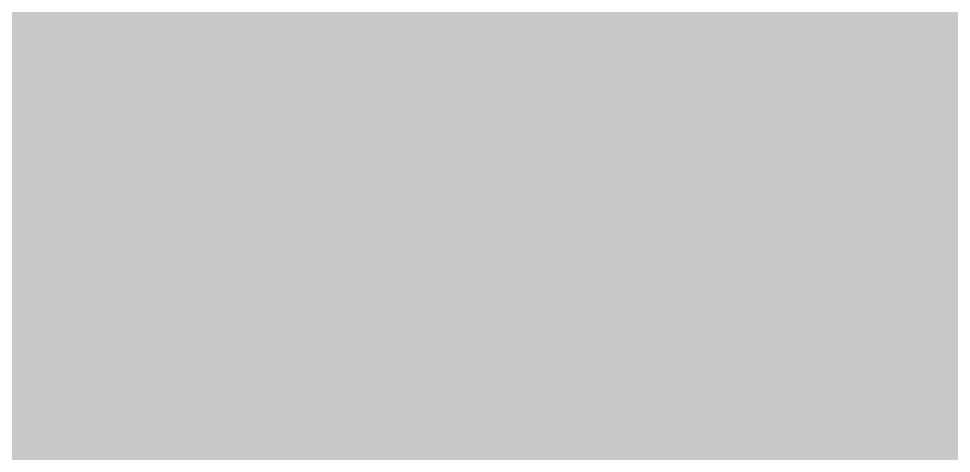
# Model space of a CAD drawing. Header units: millimetres. Extents: x -361 to 301, y -13 to 287.
# Drawn here: x -207.53 to -199.05, y 49.8 to 53.74 of the extents above; entities that cross this region are included whole.
import ezdxf

# ---------------------------------------------------------------- set-up
doc = ezdxf.new("R2010")
doc.units = ezdxf.units.MM
doc.layers.add('Images', color=7, linetype='Continuous')
doc.layers.add('magpiefill', color=3, linetype='Continuous')
picture_1 = doc.add_image_def('image8.jpg', size_in_pixel=(2874, 1453))

msp = doc.modelspace()

# ---------------------------------------------------------------- hatches: boundary and pattern name
at = {"layer": 'magpiefill'}
h = msp.add_hatch(color=255, dxfattribs=at)
h.dxf.hatch_style = 1
h.paths.add_polyline_path([(-204.8456614324525, 56.3418715945117), (-205.2587052788156, 56.54467576377177), (-205.6695012804814, 56.74440551778076), (-206.080740928636, 56.94253895452293), (-206.331648133034, 57.06243873206741), (-207.2474252033797, 57.37701734647835), (-207.9394602070765, 57.5962882790844), (-208.4346460010228, 57.72900187385179), (-208.7598754421164, 57.78390847474608), (-208.9420413872552, 57.76975842573319), (-209.0080366933371, 57.695302070779), (-208.9847542172599, 57.56928975384918), (-208.8990868159216, 57.40047181890956), (-208.7721542128227, 57.1964668927181), (-208.6019835978722, 56.96036673320064), (-208.3808290275822, 56.69413138107528), (-208.1009445584648, 56.39972087706041), (-207.7545842470316, 56.07909526187412), (-207.3340021497946, 55.73421457623445), (-206.8314523232658, 55.36703886085959), (-206.2391888239566, 54.97952815646759), (-205.8224780147564, 54.83749828389776), (-205.2059235594315, 54.62448596733449), (-204.5760125491892, 54.40290499178758), (-203.9423400005037, 54.17459247893181), (-203.3145009298502, 53.94138555044269), (-202.7020903537023, 53.70512132799484), (-202.1147032885348, 53.46763693326373), (-201.5619347508218, 53.23076948792438), (-201.0533797570382, 52.99635611365213), (-200.731140154864, 52.99635611365213), (-200.4733501818325, 53.06077155622709), (-200.3444537713934, 53.25401788395238), (-200.2800069900974, 53.70492598197811), (-200.2155602088013, 53.83375686712824), (-200.5565070496027, 54.05294192773002), (-200.9338090630868, 54.28137142437912), (-201.3404135375208, 54.5164408937564), (-201.7692677611726, 54.75554587254199), (-202.2133190223098, 54.99608189741673), (-202.6655146092002, 55.23544450506107), (-203.1188018101114, 55.47102923215537), (-203.566127913311, 55.70023161538026), (-204.0020642408866, 55.92112761830039), (-204.4276782502048, 56.13451491201606)])
h = msp.add_hatch(color=253, dxfattribs=at)
h.dxf.hatch_style = 1
h.paths.add_polyline_path([(-209.0227977731271, 55.87973176926632), (-209.464639417405, 56.00894670624326), (-209.8783535754086, 56.12403105720234), (-210.263393080336, 56.22470891053182), (-210.6199797638271, 56.31172916838035), (-210.9485277071325, 56.38609693633606), (-211.249450991502, 56.44881731998745), (-211.523163698186, 56.50089542492243), (-211.7700799084346, 56.54333635672965), (-211.9906137034981, 56.57714522099734), (-212.1851791646267, 56.60332712331355), (-212.3543185361194, 56.62271965166885), (-212.4990867144698, 56.63549032366106), (-212.6206667592207, 56.64163913929009), (-212.7202417299147, 56.64116609855626), (-212.7989946860944, 56.63407120145935), (-212.8581086873023, 56.62035444799936), (-212.8987667930808, 56.60001583817642), (-212.922152062973, 56.57305537199035), (-212.9290482735616, 56.53915279630355), (-212.9186420695923, 56.49670684542582), (-212.8897208128511, 56.44379600052962), (-212.8410718651239, 56.37849874278734), (-212.7714825881969, 56.29889355337133), (-212.6797403438563, 56.2030589134539), (-212.5646324938877, 56.08907330420721), (-212.4249464000777, 55.95501520680371), (-212.257417178621, 55.79844963024983), (-212.0505709633511, 55.61488769489016), (-211.7908816425098, 55.39932704890315), (-211.4648231043391, 55.14676534046729), (-211.0588692370816, 54.85220021776095), (-210.5594939289792, 54.51062932896289), (-209.9531710682739, 54.11705032225175), (-209.2271213056136, 53.66692381345861), (-208.9328923045035, 53.62699903300425), (-208.5753983257154, 53.57745341198584), (-208.2044173862025, 53.52459686278593), (-208.1610993411589, 53.51822090056613), (-208.4983013333158, 53.68610953496075), (-208.7806808440167, 53.8515921184031), (-209.0140939397286, 54.01314572099845), (-209.2043966869189, 54.16924741285238), (-209.3574451520547, 54.31837426407048), (-209.4790954016029, 54.45900334475839), (-209.5752035020309, 54.58961172502126), (-209.6516255198059, 54.70867647496512), (-209.7133834222817, 54.81517205133732), (-209.7621627803607, 54.91006245745494), (-209.7988150658317, 54.99480908327759), (-209.8241917504845, 55.07087331876462), (-209.8391443061076, 55.13971655387509), (-209.8445242044907, 55.20280017856866), (-209.8411829174223, 55.26158558280454), (-209.829971916692, 55.31753415654196), (-209.8114172787855, 55.37166887205883), (-209.7847434989745, 55.4232590309057), (-209.7488496772273, 55.47113551695158), (-209.7026349135123, 55.51412921406544), (-209.6449983077981, 55.55107100611612), (-209.5748389600528, 55.58079177697286), (-209.491055970245, 55.60212241050442), (-209.3925484383428, 55.61389379057977), (-209.2778327319281, 55.61495542743255), (-209.1438942890348, 55.60423133675388), (-208.9873358153104, 55.5806641605999), (-208.8047600164024, 55.54319654102624), (-208.592769597958, 55.49077112008892), (-208.3479672656246, 55.42233053984365), (-208.0669557250496, 55.33681744234638), (-207.7463376818806, 55.23317446965292), (-207.3780714642012, 55.1084143525762), (-206.9355378898417, 54.95183017695624), (-206.3874733990688, 54.75078511739021), (-205.7026144321491, 54.49264234847498), (-204.8496974293492, 54.16476504480809), (-203.797458830936, 53.75451638098617), (-202.514635077176, 53.24925953160645), (-200.9699626083361, 52.63635767126618), (-200.9889329757423, 52.67427890077651), (-201.0533797570382, 52.99635611365213), (-201.5619347508218, 53.23076948792438), (-202.1147032885348, 53.46763693326373), (-202.7020903537023, 53.70512132799484), (-203.3145009298502, 53.94138555044269), (-203.942340000504, 54.17459247893181), (-204.5760125491892, 54.40290499178758), (-205.2059235594314, 54.62448596733449), (-205.8224780147564, 54.83749828389776), (-206.4175568320334, 55.04032232090582), (-206.9889446615067, 55.23220846220357), (-207.5359020867645, 55.41262459273986), (-208.0576896913951, 55.5810385974633), (-208.5535680589866, 55.73691836132247)])
h = msp.add_hatch(color=255, dxfattribs=at)
h.dxf.hatch_style = 1
h.paths.add_polyline_path([(-205.7026144321491, 54.49264234847498), (-206.3874733990688, 54.75078511739021), (-206.9355378898417, 54.95183017695624), (-207.3780714642012, 55.1084143525762), (-207.7463376818806, 55.23317446965292), (-208.0669557250496, 55.33681744234638), (-208.3479672656246, 55.42233053984365), (-208.592769597958, 55.49077112008892), (-208.8047600164024, 55.54319654102624), (-208.9873358153104, 55.5806641605999), (-209.1438942890348, 55.60423133675388), (-209.2778327319281, 55.61495542743255), (-209.3925484383428, 55.61389379057977), (-209.491055970245, 55.60212241050442), (-209.5748389600528, 55.58079177697286), (-209.6449983077981, 55.55107100611612), (-209.7026349135123, 55.51412921406544), (-209.7488496772273, 55.47113551695158), (-209.7847434989745, 55.4232590309057), (-209.8114172787855, 55.37166887205883), (-209.829971916692, 55.31753415654196), (-209.8411829174223, 55.26158558280454), (-209.8445242044907, 55.20280017856866), (-209.8391443061076, 55.13971655387509), (-209.8241917504845, 55.07087331876462), (-209.7988150658317, 54.99480908327759), (-209.7621627803607, 54.91006245745494), (-209.7133834222817, 54.81517205133732), (-209.6516255198059, 54.70867647496512), (-209.5752035020309, 54.58961172502126), (-209.4790954016029, 54.45900334475839), (-209.3574451520547, 54.31837426407048), (-209.2043966869189, 54.16924741285238), (-209.0140939397286, 54.01314572099845), (-208.7806808440167, 53.8515921184031), (-208.4983013333158, 53.68610953496075), (-208.1610993411589, 53.51822090056613), (-207.8179974279811, 53.46771989495115), (-207.4141863930672, 53.40611301802821), (-206.991032223477, 53.33906674156372), (-206.5481553553646, 53.26620168387713), (-206.0914662014407, 53.18845889838022), (-205.6284476685536, 53.10710954725702), (-205.1665826635521, 53.02342479269186), (-204.7133540932845, 52.93867579686933), (-204.2762448645997, 52.85413372197375), (-203.8627378843464, 52.77106973018942), (-203.4803160593729, 52.69075498370069), (-203.1332681427691, 52.61401555196429), (-202.8131062725884, 52.53989713352565), (-202.5081484331257, 52.46700033420269), (-202.2067126086754, 52.39392575981341), (-201.8971167835321, 52.31927401617541), (-201.5676789419911, 52.24164570910684), (-201.2067170683461, 52.15964144442545), (-200.8025491468923, 52.07186182794891), (-200.8600365653032, 52.41661861098468), (-200.9699626083361, 52.63635767126618), (-202.514635077176, 53.24925953160645), (-203.797458830936, 53.75451638098617), (-204.8496974293492, 54.16476504480809)])
at = {"layer": 'magpiefill', "true_color": 0x010101}
h = msp.add_hatch(color=18, dxfattribs=at)
h.dxf.hatch_style = 1
edge = h.paths.add_edge_path()
edge.add_line((-195.8331078844907, 28.51849237664084), (-197.6674461119642, 28.3309667336041))
edge.add_line((-197.6674461119644, 28.33096673360413), (-200.7895665872576, 26.28032038804357))
edge.add_line((-200.7895665872574, 26.28032038804366), (-207.2122080755165, 21.64407557516235))
edge.add_line((-207.2122080755164, 21.64407557516231), (-210.9587503675909, 18.07773204478428))
edge.add_line((-210.9587503675911, 18.07773204478423), (-211.5831721843724, 18.07773204478423))
edge.add_line((-211.5831721843724, 18.07773204478423), (-212.2075968490003, 18.61268416654447))
edge.add_line((-212.2075968490003, 18.61268416654447), (-212.2967999656831, 18.96931792737875))
edge.add_line((-212.2967999656831, 18.9693179273787), (-214.1700711117206, 17.54278140353266))
edge.add_line((-214.1700711117206, 17.54278140353278), (-216.667764074539, 15.75960963834376))
edge.add_line((-216.6677640745389, 15.75960963834365), (-216.935373424588, 16.91867158181817))
edge.add_line((-216.935373424588, 16.91867158181823), (-216.8461703079051, 17.54278140353273))
edge.add_line((-216.846170307905, 17.54278140353278), (-215.7757300598615, 18.70184186649882))
edge.add_line((-215.7757300598617, 18.70184186649877), (-215.4189175931299, 18.96931792737877))
edge.add_line((-215.4189175931297, 18.9693179273787), (-215.6865269431788, 19.14763480779596))
edge.add_line((-215.6865269431788, 19.14763480779601), (-217.3813918558501, 17.98857434482996))
edge.add_line((-217.3813918558502, 17.98857434482992), (-217.8274074392654, 18.34520810566421))
edge.add_line((-217.8274074392653, 18.34520810566425), (-217.8274074392653, 18.61268416654449))
edge.add_line((-217.8274074392653, 18.61268416654447), (-218.541035220576, 18.61268416654447))
edge.add_line((-218.5410352205761, 18.61268416654447), (-218.8086445706251, 18.96931792737875))
edge.add_line((-218.8086445706251, 18.9693179273787), (-216.4893578411729, 20.21753757080772))
edge.add_line((-216.4893578411728, 20.21753757080779), (-216.0433422577581, 21.01996427293932))
edge.add_line((-216.0433422577582, 21.01996427293936), (-215.2405113597637, 21.73323327511686))
edge.add_line((-215.2405113597636, 21.73323327511681), (-216.846170307905, 21.46575721423657))
edge.add_line((-216.846170307905, 21.4657572142365), (-215.5973238264958, 22.53565997724827))
edge.add_line((-215.5973238264959, 22.53565997724837), (-211.4047659510063, 24.94294156415191))
edge.add_line((-211.4047659510063, 24.94294156415187), (-207.4798174255656, 27.79601609235264))
edge.add_line((-207.4798174255656, 27.79601609235269), (-203.0196502000269, 30.38161455967325))
edge.add_line((-203.0196502000269, 30.3816145596732), (-200.3435481559954, 31.98646796393648))
edge.add_line((-200.3435481559954, 31.98646796393652), (-200.0759388059464, 32.96721302699399))
edge.add_line((-200.0759388059464, 32.9672130269939), (-199.0947016745861, 33.59132284870815))
edge.add_line((-199.0947016745861, 33.59132284870826), (-198.0242614265431, 33.14552990741102))
edge.add_line((-198.024261426543, 33.14552990741091), (-197.3106336452319, 33.2346890878739))
edge.add_line((-197.310633645232, 33.23468908787402), (-195.7941778137739, 34.48290873130282))
edge.add_line((-195.7941778137738, 34.48290873130273), (-194.5453284845177, 35.28533543343449))
edge.add_line((-194.5453284845175, 35.28533543343448), (-194.4561253678346, 33.50216366824544))
edge.add_line((-194.4561253678348, 33.50216366824554), (-194.8129406824136, 32.16478632486223))
edge.add_line((-194.8129406824136, 32.16478632486213), (-195.1697531491459, 31.98646796393641))
edge.add_line((-195.1697531491459, 31.98646796393652), (-195.7049746970909, 32.16478632486224))
edge.add_line((-195.704974697091, 32.16478632486213), (-196.4185996305551, 31.45151732268486))
edge.add_line((-196.418599630555, 31.45151732268487), (-195.3175250905804, 30.51537109646892))
edge.add_line((-195.3175250905805, 30.51537109646902), (-195.1241818988453, 31.35277184994522))
edge.add_line((-195.1241818988453, 31.35277184994512), (-194.2219127214647, 31.868095390546))
edge.add_line((-194.2219127214647, 31.86809539054601), (-192.8685103793174, 31.93251083312098))
edge.add_line((-192.8685103793174, 31.93251083312098), (-192.0951376123759, 31.67484906282063))
edge.add_line((-192.095137612376, 31.67484906282073), (-192.095137612376, 31.09511007964488))
edge.add_line((-192.095137612376, 31.09511007964487), (-192.7396139688784, 30.83744830934452))
edge.add_line((-192.7396139688784, 30.83744830934462), (-193.9641227484332, 30.57978653904409))
edge.add_line((-193.9641227484332, 30.57978653904398), (-195.381974719724, 29.48472401526748))
edge.add_line((-195.3819747197241, 29.48472401526744), (-195.3819747197241, 28.71173870436621))
edge.add_line((-195.3819747197241, 28.7117387043663), (-194.2219127214649, 29.16264680239197))
edge.add_line((-194.2219127214647, 29.16264680239203), (-191.386211626731, 30.25770932616877))
edge.add_line((-191.3862116267312, 30.25770932616877), (-189.5172236428265, 31.28835640737006))
edge.add_line((-189.5172236428266, 31.28835640736997), (-187.6482385067695, 32.64108070144704))
edge.add_line((-187.6482385067694, 32.64108070144716), (-185.1992209476589, 34.44471309354993))
edge.add_line((-185.1992209476591, 34.44471309354986), (-186.4881765085103, 33.99380499552418))
edge.add_line((-186.4881765085102, 33.99380499552414), (-187.7126852880654, 33.54289689749847))
edge.add_line((-187.7126852880654, 33.54289689749842), (-189.0016408489166, 33.86497411037392))
edge.add_line((-189.0016408489167, 33.86497411037401), (-190.1617028471759, 34.83120574900034))
edge.add_line((-190.161702847176, 34.83120574900025), (-190.870628832821, 36.24834400514403))
edge.add_line((-190.8706288328208, 36.24834400514408), (-191.1284188058525, 37.85873006952146))
edge.add_line((-191.1284188058526, 37.85873006952142), (-190.8061792036779, 39.34028524874864))
edge.add_line((-190.8061792036778, 39.34028524874872), (-189.4527768615305, 40.82184042797594))
edge.add_line((-189.4527768615305, 40.82184042797595), (-190.161702847176, 40.56417865767541))
edge.add_line((-190.161702847176, 40.56417865767541), (-193.5129867358195, 38.82496170814785))
edge.add_line((-193.5129867358194, 38.82496170814785), (-196.4131403075436, 37.21457564377047))
edge.add_line((-196.4131403075435, 37.21457564377041), (-198.0243326227224, 35.92626679226852))
edge.add_line((-198.0243326227225, 35.92626679226858), (-198.8621550188071, 34.70237486385017))
edge.add_line((-198.8621550188071, 34.70237486385012), (-199.7644241961876, 33.99380499552409))
edge.add_line((-199.7644241961877, 33.99380499552414), (-200.7311401548643, 33.7361432252238))
edge.add_line((-200.731140154864, 33.73614322522389), (-201.3111725779169, 33.99380499552424))
edge.add_line((-201.3111725779171, 33.99380499552414), (-201.6334093322448, 34.38029765097463))
edge.add_line((-201.6334093322446, 34.38029765097472), (-201.5689625509486, 35.28211236651762))
edge.add_line((-201.5689625509486, 35.28211236651757), (-200.9244861944462, 36.76366754574478))
edge.add_line((-200.9244861944462, 36.76366754574468), (-201.3756193592129, 37.72989918437125))
edge.add_line((-201.375619359213, 37.7298991843713), (-201.5045157696526, 36.89249843089491))
edge.add_line((-201.5045157696526, 36.8924984308949), (-202.0845453448584, 36.50600577544441))
edge.add_line((-202.0845453448586, 36.50600577544444), (-203.5023973161489, 35.66860502196824))
edge.add_line((-203.5023973161488, 35.66860502196833), (-203.9535304809156, 35.99068223484383))
edge.add_line((-203.9535304809156, 35.99068223484373), (-204.4046664935294, 36.24834400514408))
edge.add_line((-204.4046664935294, 36.24834400514408), (-204.8557996582961, 36.69925210316976))
edge.add_line((-204.8557996582961, 36.69925210316971), (-205.0491428500312, 37.40782197149574))
edge.add_line((-205.0491428500312, 37.40782197149578), (-204.9846960687352, 37.85873006952146))
edge.add_line((-204.9846960687352, 37.85873006952142), (-205.5647256439415, 37.9875609546716))
edge.add_line((-205.5647256439415, 37.98756095467164), (-205.8869652461158, 38.24522272497198))
edge.add_line((-205.8869652461158, 38.245222724972), (-206.33810125873, 38.69613082299767))
edge.add_line((-206.33810125873, 38.69613082299772), (-206.7247876422003, 39.21145436359861))
edge.add_line((-206.7247876422003, 39.21145436359859), (-206.5314444504652, 40.17768600222492))
edge.add_line((-206.5314444504651, 40.17768600222483), (-206.7247876422003, 40.17768600222483))
edge.add_line((-206.7247876422003, 40.17768600222483), (-207.3048172174067, 40.37093232995021))
edge.add_line((-207.3048172174065, 40.37093232995029), (-207.8848467926123, 40.88625587055094))
edge.add_line((-207.8848467926124, 40.8862558705509), (-208.2070863947871, 41.53041029630196))
edge.add_line((-208.207086394787, 41.53041029630202), (-208.0781899843475, 42.11014927947787))
edge.add_line((-208.0781899843475, 42.11014927947787), (-207.9492964217554, 42.75430370522869))
edge.add_line((-207.9492964217555, 42.7543037052287), (-208.2715331760832, 42.81871914780391))
edge.add_line((-208.271533176083, 42.81871914780384), (-208.916012380432, 43.39845813097969))
edge.add_line((-208.9160123804321, 43.39845813097969), (-209.3026987639028, 44.17144196137242))
edge.add_line((-209.3026987639028, 44.17144196137242), (-209.2382519826068, 44.88001182969845))
edge.add_line((-209.2382519826067, 44.8800118296984), (-208.142639613491, 45.58858169802443))
edge.add_line((-208.142639613491, 45.58858169802438), (-206.6603380130571, 46.3615670089256))
edge.add_line((-206.6603380130572, 46.36156700892571), (-205.6291752730846, 47.19896776240191))
edge.add_line((-205.6291752730846, 47.19896776240182), (-204.7269060957041, 47.97195307330305))
edge.add_line((-204.726906095704, 47.97195307330304), (-204.5980096852649, 48.10078395845322))
edge.add_line((-204.5980096852649, 48.10078395845326), (-204.2757700830902, 48.22961484360344))
edge.add_line((-204.2757700830903, 48.22961484360338), (-203.8890836996196, 48.55169205647888))
edge.add_line((-203.8890836996194, 48.55169205647891), (-203.8246369183234, 48.80935382677926))
edge.add_line((-203.8246369183235, 48.80935382677924), (-203.8246369183235, 49.00260015450461))
edge.add_line((-203.8246369183235, 49.00260015450452), (-203.8890836996195, 49.26026192480487))
edge.add_line((-203.8890836996194, 49.26026192480499), (-204.0824268913546, 49.45350825253036))
edge.add_line((-204.0824268913546, 49.45350825253026), (-204.2757700830902, 49.58233913768044))
edge.add_line((-204.2757700830903, 49.58233913768039), (-204.533562903969, 49.6467545802556))
edge.add_line((-204.5335629039689, 49.64675458025562), (-204.3402197122333, 49.7755854654058))
edge.add_line((-204.3402197122334, 49.77558546540585), (-204.0824268913547, 49.77558546540585))
edge.add_line((-204.0824268913546, 49.77558546540585), (-203.8246369183234, 49.84000090798082))
edge.add_line((-203.8246369183235, 49.84000090798083), (-203.3735009057097, 49.84000090798083))
edge.add_line((-203.3735009057097, 49.84000090798083), (-203.115710932678, 49.84000090798083))
edge.add_line((-203.115710932678, 49.84000090798083), (-202.9223677409429, 49.90441635055604))
edge.add_line((-202.9223677409429, 49.90441635055598), (-202.7290245492073, 50.03324723570616))
edge.add_line((-202.7290245492074, 50.0332472357061), (-202.6001281387683, 50.35532444858161))
edge.add_line((-202.6001281387683, 50.35532444858172), (-202.5356785096252, 50.54857077630686))
edge.add_line((-202.5356785096251, 50.5485707763068), (-202.7934713305033, 50.80623254660733))
edge.add_line((-202.7934713305034, 50.80623254660734), (-203.631293726588, 51.25714064463302))
edge.add_line((-203.631293726588, 51.25714064463298), (-202.5356785096252, 50.99947887433244))
edge.add_line((-202.5356785096251, 50.99947887433253), (-201.9556489344188, 50.87064798918235))
edge.add_line((-201.9556489344188, 50.87064798918231), (-201.6334093322445, 51.06389431690769))
edge.add_line((-201.6334093322446, 51.06389431690771), (-201.6334093322446, 51.19272520205789))
edge.add_line((-201.6334093322446, 51.19272520205782), (-201.6334093322446, 51.51480241493332))
edge.add_line((-201.6334093322446, 51.51480241493343), (-201.8267553718268, 51.64363330008361))
edge.add_line((-201.8267553718268, 51.64363330008355), (-201.9556489344189, 51.96571051295906))
edge.add_line((-201.9556489344188, 51.96571051295904), (-201.4400661405089, 51.90129507038383))
edge.add_line((-201.4400661405092, 51.90129507038379), (-201.1822761674781, 51.90129507038379))
edge.add_line((-201.1822761674779, 51.90129507038379), (-200.7955897840072, 51.90129507038379))
edge.add_line((-200.7955897840071, 51.90129507038379), (-200.7955897840071, 52.03012595553397))
edge.add_line((-200.7955897840071, 52.03012595553403), (-200.8600365653031, 52.41661861098474))
edge.add_line((-200.8600365653032, 52.41661861098468), (-200.9889329757423, 52.67427890077653))
edge.add_line((-200.9889329757423, 52.67427890077651), (-201.0533797570383, 52.99635611365202))
edge.add_line((-201.0533797570382, 52.99635611365213), (-200.731140154864, 52.99635611365213))
edge.add_line((-200.731140154864, 52.99635611365213), (-200.4733501818324, 53.0607715562271))
edge.add_line((-200.4733501818325, 53.06077155622709), (-200.3444537713934, 53.25401788395246))
edge.add_line((-200.3444537713934, 53.25401788395238), (-200.2800069900974, 53.70492598197806))
edge.add_line((-200.2800069900974, 53.70492598197811), (-200.2155602088014, 53.83375686712829))
edge.add_line((-200.2155602088013, 53.83375686712824), (-199.9577673879226, 53.83375686712824))
edge.add_line((-199.9577673879228, 53.83375686712824), (-199.7644241961876, 53.83375686712824))
edge.add_line((-199.7644241961877, 53.83375686712824), (-199.6355277857481, 53.96258775227842))
edge.add_line((-199.635527785748, 53.96258775227847), (-199.4421845940128, 53.96258775227847))
edge.add_line((-199.4421845940129, 53.96258775227847), (-199.3777378127169, 54.28466496515398))
edge.add_line((-199.3777378127168, 54.28466496515396), (-199.3777378127168, 54.41349585030414))
edge.add_line((-199.3777378127168, 54.41349585030408), (-199.6999774148915, 54.54232673545426))
edge.add_line((-199.6999774148916, 54.54232673545432), (-199.4421845940129, 54.6711576206045))
edge.add_line((-199.4421845940129, 54.67115762060454), (-199.2488414022773, 54.67115762060454))
edge.add_line((-199.2488414022773, 54.67115762060454), (-198.9910514292462, 54.60674217802957))
edge.add_line((-198.9910514292461, 54.60674217802957), (-198.6688118270714, 54.54232673545436))
edge.add_line((-198.6688118270714, 54.54232673545432), (-198.2176786623046, 54.60674217802953))
edge.add_line((-198.2176786623047, 54.60674217802957), (-197.5731994579558, 54.73557306317975))
edge.add_line((-197.5731994579558, 54.73557306317968), (-197.2509598557811, 54.73557306317968))
edge.add_line((-197.250959855781, 54.73557306317968), (-197.250959855781, 54.47791129287933))
edge.add_line((-197.250959855781, 54.47791129287933), (-197.186513074485, 54.15583408000383))
edge.add_line((-197.186513074485, 54.15583408000384), (-196.7353770618712, 53.96258775227846))
edge.add_line((-196.7353770618712, 53.96258775227847), (-196.1553474866649, 54.15583408000385))
edge.add_line((-196.1553474866649, 54.15583408000384), (-195.8331078844907, 53.76934142455335))
edge.add_line((-195.8331078844907, 53.76934142455327), (-195.3815162163305, 53.32019069006923))
edge.add_arc((-307.260970137278, -11.99896203949793), 129.5515492881421, 24.7196834331034, 30.277882808560207, ccw=False)
edge.add_arc((-187.4863811132669, 43.89889807276955), 2.71160155124978, 219.4264190677759, 277.5112522925736)
edge.add_arc((-184.5558881863963, 38.84865255466768), 3.494933030427307, 76.09792839104102, 137.4828955815185, ccw=False)
edge.add_arc((-184.746114497111, 34.57432668384686), 7.735753044468411, 60.01917854986198, 82.34898294536907, ccw=False)
edge.add_arc((-184.6416243261414, 29.88088219464024), 11.99881904815221, 55.16074552816218, 71.73216053091483, ccw=False)
edge.add_arc((-178.1204990256937, 34.01616295016578), 5.722572915981763, 86.65890143975243, 120.31950619075)
edge.add_arc((-176.3684125226687, 31.18587399339553), 9.050623111210996, 120.8490791888012, 144.9821508602809)
edge.add_arc((-182.5577892435463, 35.72971252247984), 1.384718910226824, 152.0183299640194, 206.9559763139688)
edge.add_arc((-288.4102990386688, -92.44024818510674), 164.9606098120942, 45.89312228263083, 50.63922831697852, ccw=False)
edge.add_line((-173.5978804597363, 26.00852272296945), (-173.7275144625909, 25.49096805611994))
edge.add_line((-173.7275144625907, 25.49096805612003), (-173.5341712708551, 25.23330628581969))
edge.add_line((-173.5341712708552, 25.23330628581959), (-172.9541388478023, 25.04005995809422))
edge.add_line((-172.9541388478021, 25.0400599580943), (-173.1474820395372, 24.65356730264383))
edge.add_line((-173.1474820395373, 24.65356730264373), (-172.8896920665061, 24.33149008976822))
edge.add_line((-172.8896920665061, 24.33149008976824), (-172.7607956560665, 24.00941287689273))
edge.add_line((-172.7607956560668, 24.00941287689272), (-173.2119316686806, 23.62292022144224))
edge.add_line((-173.2119316686804, 23.62292022144216), (-173.2763784499764, 23.23642756599144))
edge.add_line((-173.2763784499764, 23.23642756599149), (-173.0830352582414, 22.84993491054099))
edge.add_line((-173.0830352582412, 22.84993491054101), (-173.5986180521511, 22.65668858281566))
edge.add_line((-173.5986180521512, 22.65668858281564), (-174.1142008460611, 22.78551946796582))
edge.add_line((-174.114200846061, 22.78551946796586), (-174.049754064765, 22.33461136994019))
edge.add_line((-174.049754064765, 22.33461136994015), (-174.7586772025634, 22.14136504221501))
edge.add_line((-174.7586772025633, 22.14136504221504), (-175.080916804738, 22.33461136994018))
edge.add_line((-175.080916804738, 22.33461136994015), (-175.2742599964731, 22.39902681251536))
edge.add_line((-175.2742599964731, 22.39902681251529), (-175.4676031882083, 22.14136504221496))
edge.add_line((-175.4676031882082, 22.14136504221504), (-175.7898427903829, 21.88370327191448))
edge.add_line((-175.7898427903829, 21.88370327191441), (-176.1120823925576, 22.0125341570648))
edge.add_line((-176.1120823925577, 22.01253415706482), (-176.9499047886422, 21.43279517388897))
edge.add_line((-176.949904788642, 21.43279517388898), (-176.949904788642, 21.6904569441893))
edge.add_line((-176.949904788642, 21.69045694418931), (-177.5299343638479, 22.20578048478995))
edge.add_line((-177.5299343638479, 22.20578048479), (-177.5299343638479, 22.46344225509056))
edge.add_line((-177.5299343638479, 22.46344225509045), (-177.6588307742875, 22.33461136994006))
edge.add_line((-177.6588307742875, 22.33461136994015), (-178.0455171577578, 21.75487238676429))
edge.add_line((-178.0455171577578, 21.75487238676429), (-178.0455171577578, 21.36837973131379))
edge.add_line((-178.0455171577578, 21.36837973131372), (-178.0455171577578, 20.53097897783755))
edge.add_line((-178.0455171577578, 20.5309789778376), (-178.4966503225246, 20.5309789778376))
edge.add_line((-178.4966503225245, 20.5309789778376), (-178.6899935142601, 20.72422530556274))
edge.add_line((-178.68999351426, 20.7242253055627), (-178.7544431434031, 20.85305619071288))
edge.add_line((-178.7544431434032, 20.85305619071282), (-179.3989194999051, 21.04630251843817))
edge.add_line((-179.3989194999051, 21.04630251843831), (-179.7211591020798, 21.23954884616366))
edge.add_line((-179.7211591020796, 21.23954884616358), (-179.8500555125192, 21.1107179610134))
edge.add_line((-179.8500555125194, 21.11071796101345), (-179.8500555125194, 20.78864074813792))
edge.add_line((-179.8500555125194, 20.78864074813787), (-180.2367418959896, 20.27331720753698))
edge.add_line((-180.2367418959897, 20.27331720753698), (-180.4945318690214, 20.46656353526233))
edge.add_line((-180.4945318690212, 20.46656353526244), (-180.4945318690212, 20.6598098629878))
edge.add_line((-180.4945318690212, 20.65980986298774), (-181.2679074838097, 20.46656353526238))
edge.add_line((-181.2679074838097, 20.46656353526244), (-181.6545938672804, 20.01565543723677))
edge.add_line((-181.6545938672803, 20.01565543723672), (-182.4924134155173, 19.69357822436119))
edge.add_line((-182.4924134155175, 19.69357822436113), (-182.8790997989882, 19.88682455208648))
edge.add_line((-182.8790997989881, 19.88682455208659), (-183.0724458385707, 20.20890176496212))
edge.add_line((-183.0724458385706, 20.20890176496201), (-183.3946825928978, 20.20890176496201))
edge.add_line((-183.3946825928979, 20.20890176496201), (-184.1036085785433, 19.62916278178616))
edge.add_line((-184.1036085785433, 19.62916278178615), (-184.7480877828928, 18.98500835603509))
edge.add_line((-184.7480877828927, 18.98500835603515), (-185.3925641393946, 18.21202304513394))
edge.add_line((-185.3925641393946, 18.212023045134), (-185.9081469333044, 17.56786861938318))
edge.add_line((-185.9081469333045, 17.56786861938318), (-186.3592829459183, 17.11696200186598))
edge.add_line((-186.3592829459182, 17.11696200186586), (-187.0037593024205, 16.9237156741405))
edge.add_line((-187.0037593024206, 16.92371567414058), (-187.5837917254735, 17.05254655929075))
edge.add_line((-187.5837917254733, 17.0525465592907), (-187.9704781089441, 17.43903773423294))
edge.add_line((-187.9704781089442, 17.43903773423295), (-188.3571644924149, 17.82553038968345))
edge.add_line((-188.3571644924147, 17.82553038968343), (-188.5505076841499, 18.40526937285928))
edge.add_line((-188.55050768415, 18.40526937285929), (-188.8727472863247, 18.85617747088497))
edge.add_line((-188.8727472863247, 18.85617747088502), (-189.1949868884994, 18.92059291346022))
edge.add_line((-189.1949868884993, 18.92059291346018), (-189.58167327197, 19.04942379861036))
edge.add_line((-189.5816732719699, 19.0494237986103), (-189.9039100262971, 19.0494237986103))
edge.add_line((-189.9039100262971, 19.0494237986103), (-190.4839424493505, 19.95123999466168))
edge.add_line((-190.4839424493506, 19.95123999466174), (-191.0639720245564, 20.72422530556273))
edge.add_line((-191.0639720245565, 20.7242253055627), (-191.3217619975877, 20.7242253055627))
edge.add_line((-191.3217619975877, 20.7242253055627), (-191.837344791498, 20.98188707586326))
edge.add_line((-191.8373447914978, 20.98188707586333), (-192.7396139688784, 21.8192878293395))
edge.add_line((-192.7396139688784, 21.81928782933944), (-192.9974067897566, 22.20578048478994))
edge.add_line((-192.9974067897566, 22.20578048479), (-193.1263003523486, 22.46344225509056))
edge.add_line((-193.1263003523486, 22.46344225509045), (-193.1907499814922, 22.84993491054095))
edge.add_line((-193.1907499814922, 22.84993491054101), (-193.4485399545234, 22.84993491054101))
edge.add_line((-193.4485399545235, 22.84993491054101), (-194.0285695297298, 23.04318123826636))
edge.add_line((-194.0285695297296, 23.0431812382663), (-194.0930191588727, 23.17201212341648))
edge.add_line((-194.0930191588726, 23.17201212341653), (-194.3508091319038, 23.55850477886701))
edge.add_line((-194.3508091319039, 23.558504778867), (-194.4152559131999, 23.68733566401718))
edge.add_line((-194.4152559131998, 23.68733566401713), (-194.7374955153745, 24.39590553234316))
edge.add_line((-194.7374955153746, 24.39590553234319), (-195.1241818988453, 24.65356730264373))
edge.add_line((-195.1241818988453, 24.65356730264373), (-195.3175250905804, 24.84681363036887))
edge.add_line((-195.3175250905805, 24.84681363036884), (-195.5753179114592, 25.23330628581956))
edge.add_line((-195.5753179114592, 25.23330628581959), (-195.7042143218983, 25.74862982642024))
edge.add_line((-195.7042143218983, 25.74862982642028), (-195.7042143218983, 26.07070555878733))
edge.add_line((-195.7042143218983, 26.07070555878728), (-195.2530783092845, 26.71485998453834))
edge.add_line((-195.2530783092844, 26.71485998453829), (-195.44642150102, 26.65044454196309))
edge.add_line((-195.4464215010201, 26.65044454196315), (-195.8975575136339, 27.16576808256403))
edge.add_line((-195.8975575136338, 27.16576808256404), (-195.9620042949298, 27.61667618058971))
edge.add_line((-195.9620042949298, 27.61667618058976), (-195.44642150102, 28.38966149149075))
edge.add_line((-195.4464215010201, 28.38966149149071), (-195.8331078844909, 28.51849237664089))
at = {"layer": 'magpiefill'}
h = msp.add_hatch(color=253, dxfattribs=at)
h.dxf.hatch_style = 1
h.paths.add_polyline_path([(-207.8179974279811, 53.46771989495115), (-208.2044173862025, 53.52459686278593), (-208.5753983257154, 53.57745341198584), (-208.9328923045035, 53.62699903300425), (-209.278851380551, 53.67394321629439), (-209.6152276118416, 53.71899545230983), (-209.9439730563595, 53.76286523150375), (-210.2661130341658, 53.80596642361716), (-210.5789659136311, 53.84753041554163), (-210.8789233252033, 53.88649297345617), (-211.1623768993301, 53.92178986353999), (-211.4257182664596, 53.95235685197211), (-211.6653390570397, 53.97712970493177), (-211.8776309015182, 53.99504418859802), (-212.0589854303429, 54.00503606915004), (-212.2067505927948, 54.00608545801177), (-212.3220996134857, 53.99734984758667), (-212.4071620358603, 53.97803107552303), (-212.4640674033634, 53.94733097946934), (-212.49494525944, 53.9044513970739), (-212.5019251475347, 53.8485941659851), (-212.4871366110923, 53.77896112385124), (-212.4527091935579, 53.69475410832045), (-212.3978526174184, 53.59353884098221), (-212.3100973213319, 53.46633657918866), (-212.1740539229987, 53.30253246423314), (-211.9743330401189, 53.09151163740853), (-211.6955452903935, 52.82265924000821), (-211.3223012915223, 52.48536041332503), (-210.8392116612058, 52.06900029865233), (-210.2308870171445, 51.56296403728309), (-209.8773178674399, 51.58031736028869), (-209.4632536296744, 51.58423440491043), (-208.9896810543111, 51.57626756717033), (-208.4548846993042, 51.55810186783904), (-207.8607910932724, 51.53144053256247), (-207.2238946474898, 51.49805960648894), (-206.5643317438951, 51.45975333964206), (-205.9022387644269, 51.41831598204518), (-205.2577520910235, 51.37554178372216), (-204.6510081056235, 51.33322499469675), (-204.1021431901654, 51.29315986499256), (-203.6312937265883, 51.25714064463316), (-202.5356785096251, 50.99947887433253), (-201.9556489344188, 50.87064798918231), (-201.6334093322446, 51.06389431690771), (-201.6334093322446, 51.19272520205782), (-201.6334093322446, 51.51480241493343), (-201.8267553718268, 51.64363330008355), (-201.9556489344188, 51.96571051295904), (-201.4400661405092, 51.90129507038379), (-201.1822761674779, 51.90129507038379), (-200.7955897840071, 51.90129507038379), (-200.7955897840071, 52.03012595553403), (-200.8025491468923, 52.07186182794891), (-201.2067170683461, 52.15964144442545), (-201.5676789419911, 52.24164570910684), (-201.8971167835321, 52.31927401617541), (-202.2067126086753, 52.39392575981341), (-202.5081484331255, 52.46700033420269), (-202.8131062725884, 52.53989713352565), (-203.1332681427691, 52.61401555196429), (-203.4803160593729, 52.69075498370069), (-203.8627378843464, 52.77106973018942), (-204.2762448645997, 52.85413372197375), (-204.7133540932845, 52.93867579686933), (-205.1665826635521, 53.02342479269186), (-205.6284476685536, 53.10710954725702), (-206.0914662014407, 53.18845889838022), (-206.5481553553646, 53.26620168387713), (-206.9910322234767, 53.33906674156372), (-207.4141863930672, 53.40611301802821)])
h.paths.add_polyline_path([(-210.0998230489356, 52.89382496786827), (-210.0649915820935, 52.95312599431092), (-210.013774619357, 53.00781537556686), (-209.9451665530626, 53.05753837198732), (-209.8581617755469, 53.10194024392282), (-209.7513504630508, 53.1405085875921), (-209.6217059274298, 53.1721003426856), (-209.4657972644439, 53.19541478476188), (-209.280193569853, 53.2091511893796), (-209.0614639394167, 53.21200883209683), (-208.8061774688945, 53.20268698847258), (-208.5109032540466, 53.17988493406477), (-208.1722103906329, 53.14230194443239), (-207.7890143956519, 53.08931721899182), (-207.3696164710602, 53.02302965259251), (-206.9246642400534, 52.94621806394235), (-206.4648053258264, 52.86166127174887), (-206.0006873515754, 52.77213809471964), (-205.5429579404955, 52.68042735156235), (-205.1022647157823, 52.58930786098471), (-204.6892553006312, 52.50155844169425), (-204.3124675118175, 52.41936667345277), (-203.9719999404347, 52.34255518023877), (-203.6658413711561, 52.27035534708423), (-203.3919805886554, 52.20199855902171), (-203.1484063776055, 52.13671620108341), (-202.9331075226799, 52.0737396583019), (-202.7440728085516, 52.0123003157091), (-202.5792910198945, 51.95162955833784), (-202.4368495291172, 51.89111643659169), (-202.3152300595704, 51.83078066236055), (-202.2130129223407, 51.77079961290533), (-202.1287784285147, 51.71135066548736), (-202.0611068891786, 51.65261119736795), (-202.0085786154192, 51.59475858580837), (-201.9697739183227, 51.53797020806942), (-201.9432731089757, 51.48242344141273), (-201.9279424099495, 51.42842376249524), (-201.9237916897569, 51.3767890455586), (-201.9311167283948, 51.32846526423988), (-201.9502133058605, 51.28439839217682), (-201.9813772021518, 51.24553440300659), (-202.0249041972657, 51.21281927036672), (-202.0810900711996, 51.1871989678945), (-202.1502306039512, 51.16961946922741), (-202.2332623997162, 51.16076069388571), (-202.3336853594859, 51.16023834492068), (-202.4556402084502, 51.16740207126637), (-202.6032676717989, 51.1816015218568), (-202.7807084747217, 51.20218634562646), (-202.9921033424093, 51.22850619150893), (-203.2415930000506, 51.25991070843867), (-203.5333181728358, 51.29574954534987), (-203.869309784012, 51.33535263990638), (-204.243159549055, 51.37797108469236), (-204.6463493814976, 51.42283626102179), (-205.0703611948734, 51.46917955020892), (-205.5066769027143, 51.51623233356775), (-205.9467784185547, 51.56322599241211), (-206.3821476559265, 51.60939190805624), (-206.8042665283629, 51.6539614618142), (-207.205829593208, 51.69648136388396), (-207.5843819830491, 51.73775963999827), (-207.9386814742846, 51.77891964477444), (-208.2674858433126, 51.82108473282897), (-208.5695528665319, 51.86537825877913), (-208.8436403203404, 51.91292357724149), (-209.088505981137, 51.9648440428332), (-209.3029076253196, 52.0222630101709), (-209.4862339995252, 52.08591952886684), (-209.6403977313449, 52.15501542851274), (-209.7679424186087, 52.22836823369589), (-209.871411659146, 52.3047954690034), (-209.9533490507868, 52.38311465902233), (-210.0162981913604, 52.46214332833971), (-210.0628026786972, 52.54069900154257), (-210.0954061106261, 52.61759920321818), (-210.1160605507285, 52.69179941391408), (-210.1243519255897, 52.76280693802078), (-210.1192746275466, 52.83026703588841)], flags=16)
h = msp.add_hatch(color=255, dxfattribs=at)
h.dxf.hatch_style = 1
h.paths.add_polyline_path([(-204.3124675118175, 52.41936667345277), (-204.6892553006312, 52.50155844169425), (-205.1022647157823, 52.58930786098471), (-205.5429579404955, 52.68042735156235), (-206.0006873515754, 52.77213809471964), (-206.4648053258264, 52.86166127174887), (-206.9246642400534, 52.94621806394235), (-207.3696164710603, 53.02302965259251), (-207.7890143956519, 53.08931721899182), (-208.1722103906329, 53.14230194443239), (-208.5109032540466, 53.17988493406477), (-208.8061774688945, 53.20268698847258), (-209.0614639394167, 53.21200883209683), (-209.280193569853, 53.2091511893796), (-209.4657972644439, 53.19541478476188), (-209.6217059274298, 53.1721003426856), (-209.7513504630508, 53.1405085875921), (-209.8581617755469, 53.10194024392282), (-209.9451665530626, 53.05753837198732), (-210.013774619357, 53.00781537556686), (-210.0649915820935, 52.95312599431092), (-210.0998230489356, 52.89382496786827), (-210.1192746275466, 52.83026703588841), (-210.1243519255897, 52.76280693802078), (-210.1160605507285, 52.69179941391408), (-210.0954061106261, 52.61759920321818), (-210.0628026786972, 52.54069900154257), (-210.0162981913604, 52.46214332833971), (-209.9533490507868, 52.38311465902233), (-209.871411659146, 52.3047954690034), (-209.7679424186087, 52.22836823369589), (-209.6403977313449, 52.15501542851274), (-209.4862339995252, 52.08591952886684), (-209.3029076253196, 52.0222630101709), (-209.088505981137, 51.9648440428332), (-208.8436403203404, 51.91292357724149), (-208.5695528665319, 51.86537825877913), (-208.2674858433128, 51.82108473282897), (-207.9386814742846, 51.77891964477444), (-207.5843819830491, 51.73775963999827), (-207.205829593208, 51.69648136388396), (-206.8042665283629, 51.6539614618142), (-206.3821476559265, 51.60939190805624), (-205.9467784185547, 51.56322599241211), (-205.5066769027147, 51.51623233356775), (-205.0703611948734, 51.46917955020892), (-204.6463493814976, 51.42283626102179), (-204.2431595490551, 51.37797108469236), (-203.869309784012, 51.33535263990638), (-203.5333181728358, 51.29574954534987), (-203.2415930000506, 51.25991070843867), (-202.9921033424092, 51.22850619150893), (-202.780708474722, 51.20218634562646), (-202.6032676717989, 51.1816015218568), (-202.4556402084502, 51.16740207126637), (-202.3336853594859, 51.16023834492068), (-202.2332623997162, 51.16076069388571), (-202.1502306039512, 51.16961946922741), (-202.0810900711996, 51.1871989678945), (-202.0249041972657, 51.21281927036672), (-201.9813772021518, 51.24553440300659), (-201.9502133058605, 51.28439839217682), (-201.9311167283948, 51.32846526423988), (-201.9237916897569, 51.3767890455586), (-201.9279424099495, 51.42842376249524), (-201.9432731089757, 51.48242344141273), (-201.9697739183227, 51.53797020806942), (-202.0085786154192, 51.59475858580837), (-202.0611068891786, 51.65261119736795), (-202.1287784285147, 51.71135066548736), (-202.2130129223407, 51.77079961290533), (-202.3152300595704, 51.83078066236055), (-202.4368495291172, 51.89111643659169), (-202.5792910198945, 51.95162955833784), (-202.7440728085516, 52.0123003157091), (-202.9331075226799, 52.0737396583019), (-203.1484063776055, 52.13671620108341), (-203.3919805886554, 52.20199855902171), (-203.6658413711561, 52.27035534708423), (-203.9719999404347, 52.34255518023877)])
h = msp.add_hatch(color=253, dxfattribs=at)
h.dxf.hatch_style = 1
h.paths.add_polyline_path([(-202.7934713305034, 50.80623254660734), (-203.6312937265881, 51.25714064463316), (-204.1021431901657, 51.29315986499256), (-204.6510081056236, 51.33322499469675), (-205.2577520910235, 51.37554178372216), (-205.9022387644269, 51.41831598204518), (-206.5643317438951, 51.45975333964206), (-207.2238946474898, 51.49805960648894), (-207.8607910932724, 51.53144053256247), (-208.4548846993042, 51.55810186783904), (-208.9896810543111, 51.57626756717033), (-209.4632536296744, 51.58423440491043), (-209.8773178674399, 51.58031736028869), (-210.2335892096528, 51.56283141253495), (-210.5337830983594, 51.53009154087844), (-210.7796149756049, 51.4804127245489), (-210.972800283435, 51.41210994277575), (-211.1150544638957, 51.32349817478862), (-211.2071687749535, 51.21285440199664), (-211.2462377382624, 51.07830361452982), (-211.228431691398, 50.9179328046973), (-211.1499209719351, 50.72982896480864), (-211.0068759174488, 50.51207908717324), (-210.7954668655148, 50.26277016410052), (-210.5118641537078, 49.97998918789983), (-210.1522381196034, 49.66182315088098), (-210.0531311331868, 49.67016755896845), (-209.7837070523257, 49.68281514567735), (-209.4442452380442, 49.69067372481179), (-209.0252811233319, 49.69389110579833), (-208.5229318317146, 49.69276445436967), (-207.955641248869, 49.68818836148251), (-207.3474349510088, 49.68120677440004), (-206.7223385143476, 49.6728636403848), (-206.1043775150993, 49.66420290669986), (-205.5175775294776, 49.65626852060796), (-204.9859641336964, 49.65010442937238), (-204.5335629039691, 49.64675458025553), (-204.3402197122334, 49.77558546540585), (-204.0824268913546, 49.77558546540585), (-203.8246369183235, 49.84000090798083), (-203.3735009057097, 49.84000090798083), (-203.115710932678, 49.84000090798083), (-202.9223677409429, 49.90441635055598), (-202.7290245492074, 50.0332472357061), (-202.6001281387683, 50.35532444858172), (-202.5356785096251, 50.5485707763068)])
h.paths.add_polyline_path([(-209.8752270849947, 50.66731424310654), (-209.8682568157891, 50.74582066199345), (-209.8481347805774, 50.82205081558665), (-209.8123370972863, 50.89497004099833), (-209.7579652441783, 50.96363236087274), (-209.6821206995164, 51.02709179785426), (-209.5819049415635, 51.08440237458717), (-209.4544194485823, 51.13461811371579), (-209.2967656988355, 51.17679303788442), (-209.1060451705863, 51.20998116973736), (-208.8805621297089, 51.23355185708439), (-208.6234319925262, 51.24813574839743), (-208.3389729629725, 51.25467881731395), (-208.0315032449822, 51.25412703747131), (-207.7053410424898, 51.24742638250677), (-207.3648045594293, 51.23552282605795), (-207.0142119997357, 51.21936234176217), (-206.6578815673431, 51.19989090325686), (-206.3000920290766, 51.17789682314595), (-205.9449644033255, 51.15353776989942), (-205.5965802713692, 51.12681375095415), (-205.2590212144879, 51.09772477374627), (-204.9363688139608, 51.06627084571261), (-204.6327046510682, 51.03245197428976), (-204.3521103070898, 50.99626816691411), (-204.098667363305, 50.95771943102243), (-203.8754715124448, 50.91678606402071), (-203.6816748930435, 50.87336952319276), (-203.5154437550862, 50.82735155579127), (-203.3749443485581, 50.77861390906967), (-203.2583429234446, 50.72703833028101), (-203.1638057297305, 50.67250656667831), (-203.0894990174017, 50.61490036551473), (-203.0335890364429, 50.55410147404342), (-202.994715263119, 50.49023798980125), (-202.9734100788139, 50.42442341146011), (-202.9706790911906, 50.35801758797594), (-202.987527907913, 50.29238036830464), (-203.0249621366438, 50.22887160140191), (-203.0839873850466, 50.16885113622362), (-203.1656092607851, 50.11367882172554), (-203.2708333715221, 50.06471450686346), (-203.4007836317708, 50.02301256703478), (-203.5570571834436, 49.98840548340176), (-203.7413694753023, 49.96042026356832), (-203.9554359561091, 49.93858391513849), (-204.2009720746257, 49.92242344571577), (-204.479693279614, 49.91146586290439), (-204.7933150198359, 49.90523817430812), (-205.1435527440539, 49.90326738753066), (-205.5299332237487, 49.9050706573297), (-205.9432285212809, 49.91012572707771), (-206.3720220217296, 49.91790048730073), (-206.8048971101746, 49.92786282852517), (-207.230437171695, 49.93948064127671), (-207.6372255913705, 49.95222181608173), (-208.0138457542806, 49.96555424346641), (-208.3488810455045, 49.97894581395677), (-208.6337640740736, 49.99216003507323), (-208.871324344825, 50.00614288231213), (-209.0672405865478, 50.02213594816428), (-209.2271915280307, 50.04138082512009), (-209.3568558980626, 50.06511910567038), (-209.4619124254327, 50.09459238230573), (-209.5480398389294, 50.13104224751684), (-209.6209168673419, 50.17571029379425), (-209.6851673373683, 50.22938483312221), (-209.7411954673433, 50.29104105545922), (-209.7883505735115, 50.35920087025745), (-209.8259819721165, 50.43238618696923), (-209.8534389794025, 50.50911891504654), (-209.870070911614, 50.58792096394151)], flags=16)
h = msp.add_hatch(color=255, dxfattribs=at)
h.dxf.hatch_style = 1
h.paths.add_polyline_path([(-203.0894990174017, 50.61490036551473), (-203.1638057297305, 50.67250656667831), (-203.2583429234446, 50.72703833028101), (-203.3749443485581, 50.77861390906967), (-203.5154437550862, 50.82735155579127), (-203.6816748930435, 50.87336952319276), (-203.8754715124448, 50.91678606402071), (-204.098667363305, 50.95771943102243), (-204.3521103070898, 50.99626816691411), (-204.6327046510682, 51.03245197428976), (-204.9363688139608, 51.06627084571261), (-205.2590212144879, 51.09772477374627), (-205.5965802713692, 51.12681375095415), (-205.9449644033255, 51.15353776989942), (-206.3000920290766, 51.17789682314595), (-206.6578815673431, 51.19989090325686), (-207.0142119997357, 51.21936234176217), (-207.3648045594295, 51.23552282605795), (-207.7053410424898, 51.24742638250677), (-208.0315032449822, 51.25412703747131), (-208.3389729629725, 51.25467881731395), (-208.6234319925262, 51.24813574839743), (-208.8805621297089, 51.23355185708439), (-209.1060451705863, 51.20998116973736), (-209.2967656988355, 51.17679303788442), (-209.4544194485823, 51.13461811371579), (-209.5819049415635, 51.08440237458717), (-209.6821206995164, 51.02709179785426), (-209.7579652441783, 50.96363236087274), (-209.8123370972863, 50.89497004099833), (-209.8481347805774, 50.82205081558665), (-209.8682568157891, 50.74582066199345), (-209.8752270849947, 50.66731424310654), (-209.870070911614, 50.58792096394151), (-209.8534389794025, 50.50911891504654), (-209.8259819721165, 50.43238618696923), (-209.7883505735115, 50.35920087025745), (-209.7411954673433, 50.29104105545922), (-209.6851673373683, 50.22938483312221), (-209.6209168673419, 50.17571029379425), (-209.5480398389294, 50.13104224751684), (-209.4619124254327, 50.09459238230573), (-209.3568558980626, 50.06511910567038), (-209.2271915280307, 50.04138082512009), (-209.0672405865478, 50.02213594816428), (-208.871324344825, 50.00614288231213), (-208.6337640740736, 49.99216003507323), (-208.3488810455045, 49.97894581395677), (-208.0138457542806, 49.96555424346641), (-207.6372255913705, 49.95222181608173), (-207.230437171695, 49.93948064127671), (-206.8048971101746, 49.92786282852517), (-206.3720220217296, 49.91790048730073), (-205.9432285212809, 49.91012572707771), (-205.5299332237487, 49.9050706573297), (-205.1435527440539, 49.90326738753066), (-204.7933150198359, 49.90523817430812), (-204.479693279614, 49.91146586290439), (-204.2009720746257, 49.92242344571577), (-203.9554359561091, 49.93858391513849), (-203.7413694753023, 49.96042026356832), (-203.5570571834436, 49.98840548340176), (-203.4007836317708, 50.02301256703478), (-203.2708333715221, 50.06471450686346), (-203.1656092607851, 50.11367882172554), (-203.0839873850466, 50.16885113622362), (-203.0249621366438, 50.22887160140191), (-202.987527907913, 50.29238036830464), (-202.9706790911906, 50.35801758797594), (-202.9734100788139, 50.42442341146011), (-202.994715263119, 50.49023798980125), (-203.0335890364429, 50.55410147404342)])

# ---------------------------------------------------------------- pictures from other files: only their frames are drawn
at = {"layer": 'Images'}
image = msp.add_image(picture_1, insert=(-359.4041873998683, 7.239417721416345), size_in_units=(202.16233583493602, 102.20663673213711), dxfattribs=dict(at, brightness=97))
image.dxf.flags = 7

doc.saveas('drawing.dxf')
